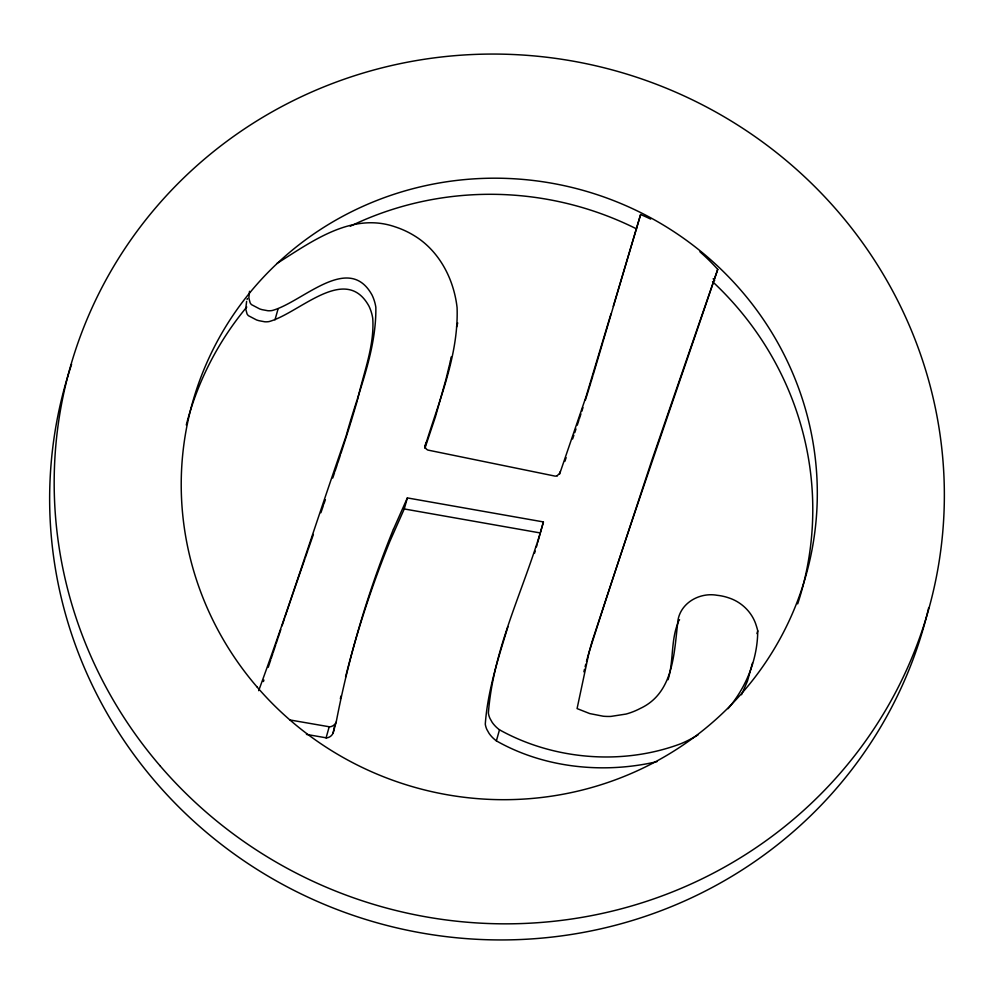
<?xml version="1.0" encoding="UTF-8"?>
<svg xmlns="http://www.w3.org/2000/svg" width="994" height="994" viewBox="0 0 994 994"><rect width="100%" height="100%" fill="white"/><g stroke="black" fill="none" stroke-linecap="round" stroke-linejoin="round"><path stroke-width="1.49" d="M425.482 447.934L425.382 447.735A3.454 3.355 15.7 0 1 425.047 446.554C438.677 401.39 458.806 355.591 457.078 307.531A114.757 111.676 15.7 0 0 452.668 286.844C446.194 266.181 433.123 247.146 414.436 235.789A86.49 84.167 15.7 0 0 395.19 226.868C351.752 211.772 311.942 241.467 276.941 263.472M586.485 661.495A413.305 402.222 15.7 0 1 588.883 652.859C629.475 524.298 674.665 397.19 717.705 269.473L651.977 459.961L591.989 641.813A413.305 402.222 15.7 0 0 588.883 653.133L577.079 708.585L589.753 713.58L603.184 716.214A59.193 57.602 15.7 0 0 610.912 716.413L626.046 714.065A70.847 68.946 15.7 0 0 640.372 708.399C673.087 693.129 674.007 654.686 677.61 623.685C678.504 604.017 698.732 591.952 717.146 595.294A49.998 48.656 15.7 0 1 729.037 597.966C741.859 602.19 752.359 612.615 756.26 625.574A60.907 59.267 15.7 0 1 757.739 630.842C757.664 649.181 752.88 667.372 744.618 683.698A137.42 133.73 15.7 0 1 728.08 708.685M249.519 291.317L248.835 297.889L250.128 302.81A8.287 8.064 15.7 0 0 251.532 304.649L259.645 308.91A63.405 61.703 15.7 0 0 262.031 309.643L267.871 310.737A19.147 18.637 15.7 0 0 272.07 310.55C302.437 302.424 348.571 252.265 372.091 295.131A45.364 44.146 15.7 0 1 374.663 301.94A43.91 42.73 15.7 0 1 375.844 307.332C376.49 351.627 357.48 393.835 346.136 435.993C316.514 520.694 289.527 606.427 258.688 690.668M752.483 663.035L747.426 681.213L741.512 694.744M450.704 359.207L451.164 356.983M449.748 363.68L450.468 360.325M246.624 301.406L245.729 308.923L247.021 313.855A8.287 8.064 15.7 0 0 248.425 315.694L256.539 319.944A63.405 61.703 15.7 0 0 258.925 320.677L264.764 321.783A19.147 18.637 15.7 0 0 268.964 321.596C299.467 313.358 345.415 263.36 368.985 306.177A45.364 44.146 15.7 0 1 371.557 312.986A43.91 42.73 15.7 0 1 372.738 318.378C374.626 346.123 363.456 372.936 357.616 399.563M449.487 364.786L445.958 379.335M583.888 671.832L584.484 669.335M668.055 679.71C673.882 660.811 670.59 639.962 678.492 621.623M585.118 666.788L585.777 664.178M445.66 380.453L435.372 417.02L424.898 448.282M393.487 529.168L407.354 497.919L543.407 521.925L537.617 542.736M543.407 521.925C525.913 585.814 493.409 646.212 488.377 713.096A21.296 20.725 15.7 0 0 489.93 718.364L492.204 722.402A31.671 30.826 15.7 0 0 499.497 729.807C553.869 760.037 622.903 765.653 681.188 743.587A124.424 121.082 15.7 0 0 698.285 734.69M274.99 319.832L278.096 308.786M333.114 732.988L336.221 721.942A1077.471 1048.571 15.7 0 1 393.45 529.156M390.381 540.214L404.247 508.953L407.354 497.919M456.557 327.076L457.725 322.926M424.873 446.629L426.028 442.479M559.535 474.25L586.075 396.581L610.937 313.955M650.672 219.09A216.133 210.33 15.7 0 0 640.621 214.518L613.273 306.338M656.997 761.652C603.656 774.053 544.339 768.101 496.379 740.865L499.485 729.82M756.968 633.6L757.751 630.842M536.437 546.862L537.033 544.787M357.244 400.855L350.633 423.046M602.786 342.358L593.244 374.614M603.196 340.93L640.608 214.555M534.548 553.223L535.194 551.086M591.268 381.124L592.846 375.918M247.121 299.467L247.419 298.486M589.318 387.474L590.871 382.429M350.211 424.376L340.83 453.761M587.355 393.773L588.933 388.741M585.379 400.073L586.969 395.04M581.751 411.392L582.969 407.627M579.303 418.921L580.943 413.902M337.724 463.179L340.395 455.103M577.241 425.196L578.893 420.176M273.263 652.238L275.773 644.696M276.183 643.441L277.848 638.421M278.27 637.166L280.78 629.624M272.853 653.493L271.176 658.513M270.753 659.767L268.231 667.309M282.035 625.86L284.545 618.33M335.015 471.28L337.264 464.533M574.731 432.713L575.986 428.948M285.029 616.889L292.882 593.729M332.741 478.027L334.568 472.635M507.909 626.779C498.193 658.488 487.644 691.016 485.283 724.141A21.296 20.725 15.7 0 0 486.824 729.41L489.11 733.448A31.671 30.826 15.7 0 0 496.391 740.853M572.606 438.963L573.886 435.21M263.422 681.536L263.919 680.07M293.379 592.287L295.864 585.056M323.882 504.045L325.373 499.696M296.361 583.615L304.847 559.038M320.888 512.742L323.385 505.499M305.344 557.597L307.854 550.365M308.351 548.924L313.371 534.461M564.816 461.415L566.133 457.675M679.001 620.629L679.548 619.672M557.199 475.704L559.373 473.591A9.095 8.847 15.7 0 0 560.305 471.491M290.049 719.979L329.2 726.763L326.107 737.809L306.438 734.404M404.247 508.953L540.301 532.958M425.444 447.959A6.188 6.026 15.7 0 0 427.88 450.071L553.931 475.877A5.38 5.243 15.7 0 0 557.236 475.84M699.938 251.805A216.133 210.33 15.7 0 1 717.792 269.399M713.145 278.767A216.133 210.33 15.7 0 1 714.686 280.445M336.295 721.979A8.486 8.263 15.7 0 1 329.225 726.937M334.779 724.775A1077.471 1048.571 15.7 0 0 333.164 733A8.486 8.263 15.7 0 1 326.119 737.983M340.346 698.807A1077.471 1048.571 15.7 0 1 340.967 696.073M345.552 677.038A1077.471 1048.571 15.7 0 1 390.356 540.202M928.719 607.607A445.958 434.005 15.7 0 1 376.167 922.544A445.958 434.005 15.7 0 1 71.593 364.326M186.288 424.972A318.676 310.128 15.7 0 1 246.785 307.009M350.298 226.222A318.676 310.128 15.7 0 1 636.607 228.918M712.536 281.637A318.676 310.128 15.7 0 1 797.673 603.892M159.91 765.629A445.958 434.005 15.7 0 0 918.369 641.167A445.958 434.005 15.7 0 0 419.518 60.038A445.958 434.005 15.7 0 0 159.91 765.629M256.775 686.655A318.676 310.128 15.7 0 0 798.741 597.717A318.676 310.128 15.7 0 0 442.28 182.461A318.676 310.128 15.7 0 0 256.775 686.655"/></g></svg>
